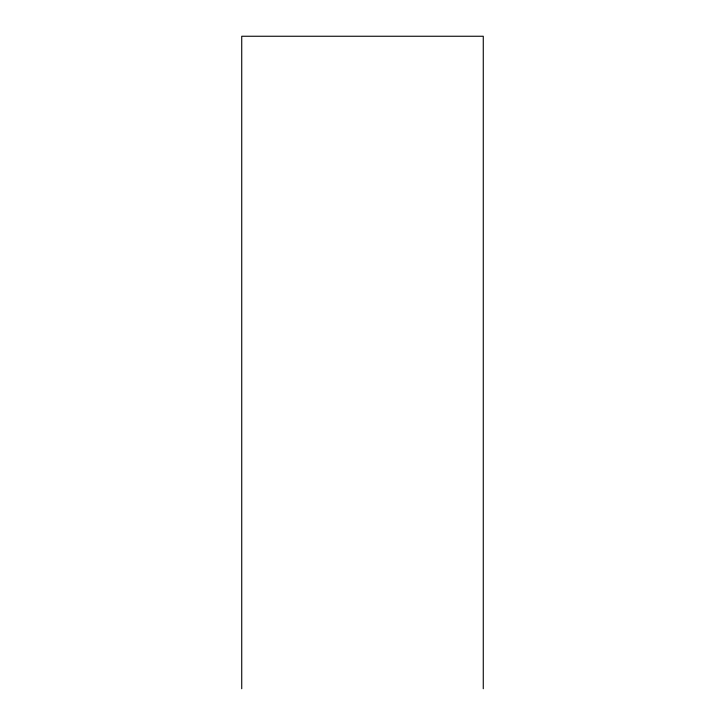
<?xml version="1.0" encoding="UTF-8"?>
<svg xmlns="http://www.w3.org/2000/svg" width="725" height="725" viewBox="0 0 725 725"><rect width="100%" height="100%" fill="white"/><g stroke="black" fill="none" stroke-linecap="round" stroke-linejoin="round"><path stroke-width="1.09" d="M483.267 688.75L483.267 36.25L241.733 36.25L241.733 688.75"/></g></svg>
